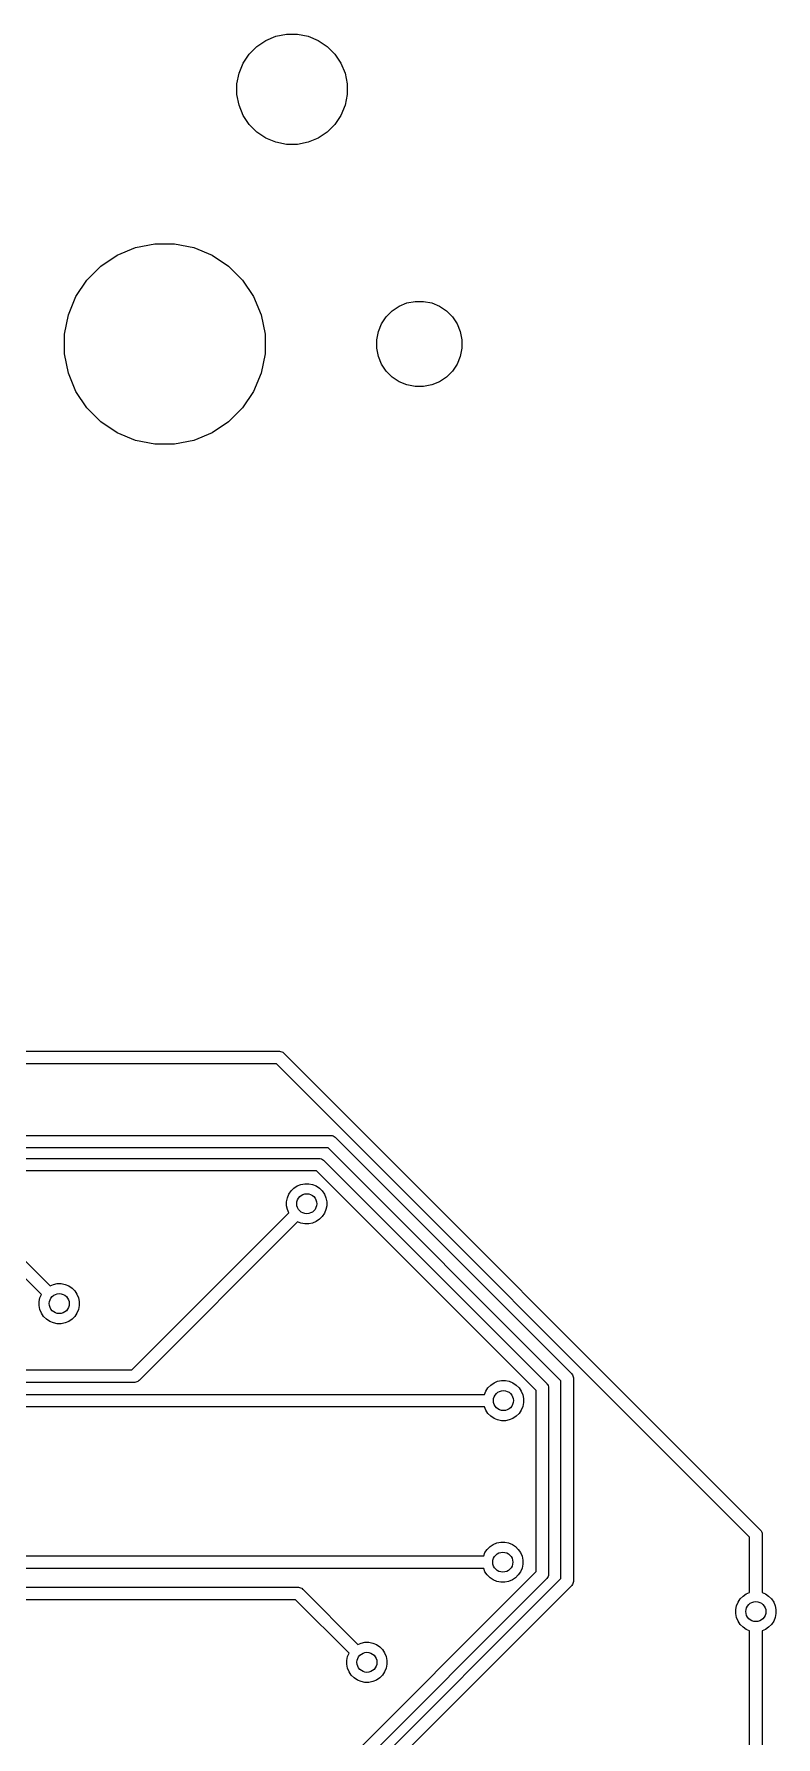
# Model space of a CAD drawing. Extents: x 0.4 to 23, y -16.1 to -0.4.
# Drawn here: x 14.616 to 15.199, y -4.281 to -2.944 of the extents above; entities that cross this region are included whole.
import ezdxf

# ---------------------------------------------------------------- set-up
doc = ezdxf.new("R2010")
doc.units = 0
doc.header["$MEASUREMENT"] = 0
doc.layers.add('BLACK', color=7, linetype='CONTINUOUS')

msp = doc.modelspace()

# ---------------------------------------------------------------- linework, layer by layer
at = {"layer": 'BLACK', "linetype": 'CONTINUOUS'}
for p, q in [((14.7851, -2.95989), (14.7911, -2.95386)), ((14.7911, -2.95386), (14.7982, -2.94912)), ((14.7982, -2.94912), (14.8061, -2.94586)), ((14.8061, -2.94586), (14.8145, -2.94419)), ((14.8145, -2.94419), (14.823, -2.94419)), ((14.823, -2.94419), (14.8314, -2.94586)), ((14.8314, -2.94586), (14.8393, -2.94912)), ((14.8393, -2.94912), (14.8463, -2.95386)), ((14.8463, -2.95386), (14.8524, -2.95989)), ((14.7771, -2.97487), (14.7804, -2.96699)), ((14.7804, -2.96699), (14.7851, -2.95989)), ((14.8524, -2.95989), (14.8571, -2.96699)), ((14.8571, -2.96699), (14.8604, -2.97487)), ((14.7754, -2.98323), (14.7771, -2.97487)), ((14.8604, -2.97487), (14.862, -2.98323)), ((14.7754, -2.99177), (14.7754, -2.98323)), ((14.7771, -3.00013), (14.7754, -2.99177)), ((14.862, -2.99177), (14.8604, -3.00013)), ((14.862, -2.98323), (14.862, -2.99177)), ((14.7804, -3.00801), (14.7771, -3.00013)), ((14.8604, -3.00013), (14.8571, -3.00801)), ((14.7851, -3.01511), (14.7804, -3.00801)), ((14.7911, -3.02114), (14.7851, -3.01511)), ((14.7982, -3.02588), (14.7911, -3.02114)), ((14.8463, -3.02114), (14.8393, -3.02588)), ((14.8524, -3.01511), (14.8463, -3.02114)), ((14.8571, -3.00801), (14.8524, -3.01511)), ((14.8061, -3.02914), (14.7982, -3.02588)), ((14.8145, -3.03081), (14.8061, -3.02914)), ((14.823, -3.03081), (14.8145, -3.03081)), ((14.8314, -3.02914), (14.823, -3.03081)), ((14.8393, -3.02588), (14.8314, -3.02914)), ((14.6814, -3.11772), (14.6958, -3.11179)), ((14.6958, -3.11179), (14.711, -3.10876)), ((14.711, -3.10876), (14.7265, -3.10876)), ((14.7265, -3.10876), (14.7417, -3.11179)), ((14.7417, -3.11179), (14.756, -3.11772)), ((14.6576, -3.13731), (14.6685, -3.12634)), ((14.6685, -3.12634), (14.6814, -3.11772)), ((14.756, -3.11772), (14.7689, -3.12634)), ((14.7689, -3.12634), (14.7799, -3.13731)), ((14.649, -3.1502), (14.6576, -3.13731)), ((14.7799, -3.13731), (14.7885, -3.1502)), ((14.643, -3.16453), (14.649, -3.1502)), ((14.7885, -3.1502), (14.7945, -3.16453)), ((14.909, -3.15532), (14.9154, -3.15404)), ((14.9154, -3.15404), (14.922, -3.15404)), ((14.922, -3.15404), (14.9285, -3.15532)), ((14.64, -3.17974), (14.643, -3.16453)), ((14.7945, -3.16453), (14.7975, -3.17974)), ((14.8891, -3.17165), (14.8927, -3.16617)), ((14.8927, -3.16617), (14.8974, -3.16151)), ((14.8974, -3.16151), (14.9029, -3.15784)), ((14.9029, -3.15784), (14.909, -3.15532)), ((14.9285, -3.15532), (14.9346, -3.15784)), ((14.9346, -3.15784), (14.9401, -3.16151)), ((14.9401, -3.16151), (14.9447, -3.16617)), ((14.9447, -3.16617), (14.9484, -3.17165)), ((14.64, -3.19526), (14.64, -3.17974)), ((14.7975, -3.17974), (14.7975, -3.19526)), ((14.8853, -3.1842), (14.8866, -3.17774)), ((14.8866, -3.17774), (14.8891, -3.17165)), ((14.9484, -3.17165), (14.9509, -3.17774)), ((14.9509, -3.17774), (14.9522, -3.1842)), ((14.8853, -3.1908), (14.8853, -3.1842)), ((14.8866, -3.19726), (14.8853, -3.1908)), ((14.9522, -3.1908), (14.9509, -3.19726)), ((14.9522, -3.1842), (14.9522, -3.1908)), ((14.643, -3.21047), (14.64, -3.19526)), ((14.7975, -3.19526), (14.7945, -3.21047)), ((14.8891, -3.20335), (14.8866, -3.19726)), ((14.8927, -3.20883), (14.8891, -3.20335)), ((14.9484, -3.20335), (14.9447, -3.20883)), ((14.9509, -3.19726), (14.9484, -3.20335)), ((14.649, -3.2248), (14.643, -3.21047)), ((14.7945, -3.21047), (14.7885, -3.2248)), ((14.8974, -3.21349), (14.8927, -3.20883)), ((14.9029, -3.21716), (14.8974, -3.21349)), ((14.909, -3.21968), (14.9029, -3.21716)), ((14.9154, -3.22096), (14.909, -3.21968)), ((14.922, -3.22096), (14.9154, -3.22096)), ((14.9285, -3.21968), (14.922, -3.22096)), ((14.9346, -3.21716), (14.9285, -3.21968)), ((14.9401, -3.21349), (14.9346, -3.21716)), ((14.9447, -3.20883), (14.9401, -3.21349)), ((14.6576, -3.23769), (14.649, -3.2248)), ((14.7885, -3.2248), (14.7799, -3.23769)), ((14.6685, -3.24866), (14.6576, -3.23769)), ((14.7799, -3.23769), (14.7689, -3.24866)), ((14.6814, -3.25728), (14.6685, -3.24866)), ((14.6958, -3.26321), (14.6814, -3.25728)), ((14.756, -3.25728), (14.7417, -3.26321)), ((14.7689, -3.24866), (14.756, -3.25728)), ((14.711, -3.26624), (14.6958, -3.26321)), ((14.7265, -3.26624), (14.711, -3.26624)), ((14.7417, -3.26321), (14.7265, -3.26624)), ((14.4609, -3.74276), (14.8084, -3.74276)), ((14.8084, -3.74276), (14.8087, -3.74274)), ((14.8087, -3.74274), (14.8089, -3.74276)), ((14.8089, -3.74276), (14.8089, -3.74276)), ((14.8089, -3.74276), (14.8096, -3.74283)), ((14.8096, -3.74283), (14.8106, -3.74311)), ((14.8106, -3.74311), (14.8114, -3.74357)), ((14.8066, -3.7526), (14.4609, -3.7526)), ((15.1782, -4.12414), (14.8066, -3.7526)), ((14.8114, -3.74357), (14.8122, -3.74418)), ((14.8122, -3.74418), (14.8123, -3.74437)), ((14.8123, -3.74437), (15.1864, -4.11845)), ((14.2651, -3.80887), (14.849, -3.80887)), ((14.849, -3.80887), (14.8492, -3.80885)), ((14.8492, -3.80885), (14.8494, -3.80887)), ((14.8494, -3.80887), (14.8494, -3.80887)), ((14.8494, -3.80887), (14.8502, -3.80894)), ((14.8502, -3.80894), (14.8511, -3.80922)), ((14.8511, -3.80922), (14.8519, -3.80968)), ((14.8519, -3.80968), (14.8527, -3.81029)), ((14.8472, -3.81871), (14.2633, -3.81871)), ((15.0299, -4.00148), (14.8472, -3.81871)), ((14.8527, -3.81029), (14.8529, -3.81048)), ((14.8529, -3.81048), (15.0382, -3.99579)), ((14.1571, -3.82687), (14.8397, -3.82687)), ((14.8379, -3.83671), (14.1589, -3.83671)), ((15.0104, -4.00915), (14.8379, -3.83671)), ((14.8397, -3.82687), (14.84, -3.82685)), ((14.84, -3.82685), (14.8402, -3.82687)), ((14.8402, -3.82687), (14.8402, -3.82687)), ((14.8402, -3.82687), (14.8409, -3.82694)), ((14.8409, -3.82694), (14.8419, -3.82722)), ((14.8419, -3.82722), (14.8427, -3.82768)), ((14.8427, -3.82768), (14.8435, -3.82829)), ((14.8435, -3.82829), (14.8436, -3.82848)), ((14.8436, -3.82848), (15.0186, -4.00346)), ((14.818, -3.85243), (14.8202, -3.85024)), ((14.8202, -3.85024), (14.8228, -3.84851)), ((14.8228, -3.84851), (14.8257, -3.84733)), ((14.8257, -3.84733), (14.8287, -3.84672)), ((14.8287, -3.84672), (14.8318, -3.84672)), ((14.8318, -3.84672), (14.8349, -3.84733)), ((14.8349, -3.84733), (14.8377, -3.84851)), ((14.8377, -3.84851), (14.8403, -3.85024)), ((14.8403, -3.85024), (14.8425, -3.85243)), ((14.5624, -3.86051), (14.6287, -3.92681)), ((14.8145, -3.86092), (14.8151, -3.85787)), ((14.8145, -3.86402), (14.8145, -3.86092)), ((14.8151, -3.85787), (14.8163, -3.85501)), ((14.8163, -3.85501), (14.818, -3.85243)), ((14.8425, -3.85243), (14.8442, -3.85501)), ((14.8442, -3.85501), (14.8454, -3.85787)), ((14.8454, -3.85787), (14.846, -3.86092)), ((14.846, -3.86092), (14.846, -3.86402)), ((14.6218, -3.93377), (14.5568, -3.86874)), ((14.6929, -3.99289), (14.8162, -3.8696)), ((14.8231, -3.87656), (14.6986, -4.00112)), ((14.8151, -3.86706), (14.8145, -3.86402)), ((14.8162, -3.8696), (14.8151, -3.86706)), ((14.8257, -3.87761), (14.8231, -3.87656)), ((14.8377, -3.87642), (14.8349, -3.87761)), ((14.8403, -3.8747), (14.8377, -3.87642)), ((14.8425, -3.87251), (14.8403, -3.8747)), ((14.8442, -3.86993), (14.8425, -3.87251)), ((14.8454, -3.86706), (14.8442, -3.86993)), ((14.846, -3.86402), (14.8454, -3.86706)), ((14.8287, -3.87822), (14.8257, -3.87761)), ((14.8318, -3.87822), (14.8287, -3.87822)), ((14.8349, -3.87761), (14.8318, -3.87822)), ((14.6287, -3.92681), (14.6313, -3.92576)), ((14.6313, -3.92576), (14.6343, -3.92515)), ((14.6343, -3.92515), (14.6374, -3.92515)), ((14.6374, -3.92515), (14.6405, -3.92576)), ((14.6405, -3.92576), (14.6433, -3.92695)), ((14.6433, -3.92695), (14.6459, -3.92867)), ((14.6459, -3.92867), (14.6481, -3.93086)), ((14.6201, -3.93935), (14.6207, -3.93631)), ((14.6201, -3.94245), (14.6201, -3.93935)), ((14.6207, -3.9455), (14.6201, -3.94245)), ((14.6207, -3.93631), (14.6218, -3.93377)), ((14.6481, -3.93086), (14.6498, -3.93344)), ((14.6498, -3.93344), (14.651, -3.93631)), ((14.651, -3.93631), (14.6516, -3.93935)), ((14.6516, -3.94245), (14.651, -3.9455)), ((14.6516, -3.93935), (14.6516, -3.94245)), ((14.6219, -3.94836), (14.6207, -3.9455)), ((14.6236, -3.95094), (14.6219, -3.94836)), ((14.6258, -3.95313), (14.6236, -3.95094)), ((14.6284, -3.95486), (14.6258, -3.95313)), ((14.6313, -3.95604), (14.6284, -3.95486)), ((14.6343, -3.95665), (14.6313, -3.95604)), ((14.6374, -3.95665), (14.6343, -3.95665)), ((14.6405, -3.95604), (14.6374, -3.95665)), ((14.6433, -3.95486), (14.6405, -3.95604)), ((14.6459, -3.95313), (14.6433, -3.95486)), ((14.6481, -3.95094), (14.6459, -3.95313)), ((14.6498, -3.94836), (14.6481, -3.95094)), ((14.651, -3.9455), (14.6498, -3.94836)), ((13.8298, -3.99289), (14.6929, -3.99289)), ((15.0382, -3.99579), (15.0383, -3.99594)), ((15.0383, -3.99594), (15.0385, -3.99613)), ((15.0385, -3.99613), (15.039, -3.99669)), ((15.039, -3.99669), (15.0394, -3.99755)), ((14.6947, -4.00273), (13.8298, -4.00273)), ((14.6949, -4.00275), (14.6947, -4.00273)), ((14.6952, -4.00273), (14.6949, -4.00275)), ((14.6959, -4.00266), (14.6952, -4.00273)), ((14.6952, -4.00273), (14.6952, -4.00273)), ((14.6968, -4.00238), (14.6959, -4.00266)), ((14.6977, -4.00192), (14.6968, -4.00238)), ((14.6984, -4.0013), (14.6977, -4.00192)), ((14.6986, -4.00112), (14.6984, -4.0013)), ((14.9698, -4.01213), (14.9709, -4.00959)), ((14.9709, -4.00959), (14.9726, -4.00701)), ((14.9726, -4.00701), (14.9748, -4.00481)), ((14.9748, -4.00481), (14.9774, -4.00309)), ((14.9774, -4.00309), (14.9802, -4.0019)), ((14.9802, -4.0019), (14.9833, -4.0013)), ((14.9833, -4.0013), (14.9864, -4.0013)), ((14.9864, -4.0013), (14.9894, -4.0019)), ((14.9894, -4.0019), (14.9923, -4.00309)), ((14.9923, -4.00309), (14.9949, -4.00481)), ((14.9949, -4.00481), (14.9971, -4.00701)), ((14.9971, -4.00701), (14.9988, -4.00959)), ((14.9988, -4.00959), (15, -4.01245)), ((15.0104, -4.15122), (15.0104, -4.00915)), ((15.0186, -4.00346), (15.0188, -4.00361)), ((15.0188, -4.00361), (15.0189, -4.0038)), ((15.0189, -4.0038), (15.0189, -4.0038)), ((15.0189, -4.0038), (15.0191, -4.00401)), ((15.0191, -4.00401), (15.0194, -4.00436)), ((15.0194, -4.00436), (15.0199, -4.00522)), ((15.0199, -4.00522), (15.0201, -4.00615)), ((15.0201, -4.00615), (15.0202, -4.00687)), ((15.0202, -4.00687), (15.0202, -4.00687)), ((15.0202, -4.00687), (15.0202, -4.00711)), ((15.0202, -4.00711), (15.0202, -4.00735)), ((15.0202, -4.00735), (15.0202, -4.15301)), ((15.0299, -4.15674), (15.0299, -4.00148)), ((15.0394, -3.99755), (15.0397, -3.99848)), ((15.0397, -3.99848), (15.0398, -3.9992)), ((15.0398, -3.9992), (15.0398, -3.9992)), ((15.0398, -3.9992), (15.0398, -3.99944)), ((15.0398, -3.99944), (15.0398, -3.99968)), ((15.0398, -3.99968), (15.0398, -4.15854)), ((13.9665, -4.01213), (14.9698, -4.01213)), ((14.9698, -4.02197), (13.9683, -4.02197)), ((14.9709, -4.02451), (14.9698, -4.02197)), ((15, -4.02164), (14.9988, -4.02451)), ((15, -4.01245), (15.0006, -4.0155)), ((15.0006, -4.0186), (15, -4.02164)), ((15.0006, -4.0155), (15.0006, -4.0186)), ((14.9726, -4.02709), (14.9709, -4.02451)), ((14.9748, -4.02928), (14.9726, -4.02709)), ((14.9774, -4.031), (14.9748, -4.02928)), ((14.9802, -4.03219), (14.9774, -4.031)), ((14.9833, -4.0328), (14.9802, -4.03219)), ((14.9864, -4.0328), (14.9833, -4.0328)), ((14.9894, -4.03219), (14.9864, -4.0328)), ((14.9923, -4.031), (14.9894, -4.03219)), ((14.9949, -4.02928), (14.9923, -4.031)), ((14.9971, -4.02709), (14.9949, -4.02928)), ((14.9988, -4.02451), (14.9971, -4.02709)), ((14.9743, -4.13163), (14.9768, -4.12991)), ((14.9768, -4.12991), (14.9797, -4.12872)), ((14.9797, -4.12872), (14.9828, -4.12812)), ((14.9828, -4.12812), (14.9859, -4.12812)), ((14.9859, -4.12812), (14.9889, -4.12872)), ((14.9889, -4.12872), (14.9918, -4.12991)), ((14.9918, -4.12991), (14.9943, -4.13163)), ((15.1782, -4.1677), (15.1782, -4.12414)), ((15.1864, -4.11845), (15.1866, -4.11861)), ((15.1866, -4.11861), (15.1868, -4.11879)), ((15.1868, -4.11879), (15.1868, -4.11879)), ((15.1868, -4.11879), (15.1869, -4.11901)), ((15.1869, -4.11901), (15.1872, -4.11936)), ((15.1872, -4.11936), (15.1877, -4.12021)), ((15.1877, -4.12021), (15.188, -4.12114)), ((15.188, -4.12114), (15.188, -4.12186)), ((15.188, -4.12186), (15.188, -4.12186)), ((15.188, -4.12186), (15.1881, -4.1221)), ((15.1881, -4.1221), (15.188, -4.12234)), ((15.188, -4.12234), (15.188, -4.1677)), ((14.1925, -4.13894), (14.9693, -4.13894)), ((14.9693, -4.13894), (14.9703, -4.13641)), ((14.9703, -4.13641), (14.9721, -4.13383)), ((14.9721, -4.13383), (14.9743, -4.13163)), ((14.9943, -4.13163), (14.9965, -4.13383)), ((14.9965, -4.13383), (14.9983, -4.13641)), ((14.9983, -4.13641), (14.9994, -4.13927)), ((14.9994, -4.13927), (15.0001, -4.14232)), ((15.0001, -4.14232), (15.0001, -4.14542)), ((13.9541, -5.23256), (15.0299, -4.15674)), ((14.0631, -5.09852), (15.0104, -4.15122)), ((15.0186, -4.15691), (14.0688, -5.10675)), ((14.9693, -4.14879), (14.1878, -4.14879)), ((14.9703, -4.15133), (14.9693, -4.14879)), ((14.9721, -4.1539), (14.9703, -4.15133)), ((14.9743, -4.1561), (14.9721, -4.1539)), ((14.9768, -4.15782), (14.9743, -4.1561)), ((14.9943, -4.1561), (14.9918, -4.15782)), ((14.9965, -4.1539), (14.9943, -4.1561)), ((14.9983, -4.15133), (14.9965, -4.1539)), ((14.9994, -4.14846), (14.9983, -4.15133)), ((15.0001, -4.14542), (14.9994, -4.14846)), ((15.0188, -4.15675), (15.0186, -4.15691)), ((15.0194, -4.156), (15.0188, -4.15675)), ((15.0199, -4.15515), (15.0194, -4.156)), ((15.0201, -4.15422), (15.0199, -4.15515)), ((15.0202, -4.1535), (15.0201, -4.15422)), ((15.0202, -4.15301), (15.0202, -4.15326)), ((15.0202, -4.15326), (15.0202, -4.1535)), ((15.0202, -4.1535), (15.0202, -4.1535)), ((13.9589, -4.16357), (14.8233, -4.16357)), ((15.0382, -4.16243), (13.9598, -5.24079)), ((14.8233, -4.16357), (14.8235, -4.16354)), ((14.8235, -4.16354), (14.8238, -4.16357)), ((14.8238, -4.16357), (14.8238, -4.16357)), ((14.8238, -4.16357), (14.8245, -4.16364)), ((14.8245, -4.16364), (14.8254, -4.16392)), ((14.8254, -4.16392), (14.8263, -4.16438)), ((14.8263, -4.16438), (14.827, -4.16499)), ((14.827, -4.16499), (14.8272, -4.16518)), ((14.8272, -4.16518), (14.8704, -4.20841)), ((14.9797, -4.15901), (14.9768, -4.15782)), ((14.9828, -4.15961), (14.9797, -4.15901)), ((14.9859, -4.15961), (14.9828, -4.15961)), ((14.9889, -4.15901), (14.9859, -4.15961)), ((14.9918, -4.15782), (14.9889, -4.15901)), ((15.0383, -4.16228), (15.0382, -4.16243)), ((15.0385, -4.16209), (15.0383, -4.16228)), ((15.039, -4.16153), (15.0385, -4.16209)), ((15.0385, -4.16209), (15.0385, -4.16209)), ((15.0394, -4.16067), (15.039, -4.16153)), ((15.0397, -4.15974), (15.0394, -4.16067)), ((15.0398, -4.15902), (15.0397, -4.15974)), ((15.0398, -4.15854), (15.0398, -4.15878)), ((15.0398, -4.15878), (15.0398, -4.15902)), ((15.0398, -4.15902), (15.0398, -4.15902)), ((15.1709, -4.17267), (15.1731, -4.17047)), ((15.1731, -4.17047), (15.1756, -4.16875)), ((15.1756, -4.16875), (15.1782, -4.1677)), ((15.188, -4.1677), (15.1906, -4.16875)), ((15.1906, -4.16875), (15.1931, -4.17047)), ((15.1931, -4.17047), (15.1953, -4.17267)), ((14.8215, -4.17341), (13.9607, -4.17341)), ((14.8635, -4.21537), (14.8215, -4.17341)), ((15.1674, -4.18115), (15.168, -4.17811)), ((15.1674, -4.18426), (15.1674, -4.18115)), ((15.168, -4.1873), (15.1674, -4.18426)), ((15.168, -4.17811), (15.1692, -4.17525)), ((15.1692, -4.17525), (15.1709, -4.17267)), ((15.1953, -4.17267), (15.1971, -4.17525)), ((15.1971, -4.17525), (15.1982, -4.17811)), ((15.1982, -4.17811), (15.1989, -4.18115)), ((15.1989, -4.18426), (15.1982, -4.1873)), ((15.1989, -4.18115), (15.1989, -4.18426)), ((15.1692, -4.19016), (15.168, -4.1873)), ((15.1709, -4.19274), (15.1692, -4.19016)), ((15.1731, -4.19494), (15.1709, -4.19274)), ((15.1756, -4.19666), (15.1731, -4.19494)), ((15.1782, -4.19771), (15.1756, -4.19666)), ((15.1782, -4.41034), (15.1782, -4.19771)), ((15.1906, -4.19666), (15.188, -4.19771)), ((15.188, -4.19771), (15.188, -4.41214)), ((15.1931, -4.19494), (15.1906, -4.19666)), ((15.1953, -4.19274), (15.1931, -4.19494)), ((15.1971, -4.19016), (15.1953, -4.19274)), ((15.1982, -4.1873), (15.1971, -4.19016)), ((14.8704, -4.20841), (14.873, -4.20736)), ((14.873, -4.20736), (14.876, -4.20676)), ((14.876, -4.20676), (14.8791, -4.20676)), ((14.8791, -4.20676), (14.8821, -4.20736)), ((14.8821, -4.20736), (14.885, -4.20855)), ((14.885, -4.20855), (14.8876, -4.21027)), ((14.8876, -4.21027), (14.8898, -4.21247)), ((14.8618, -4.22095), (14.8624, -4.21791)), ((14.8618, -4.22405), (14.8618, -4.22095)), ((14.8624, -4.2271), (14.8618, -4.22405)), ((14.8624, -4.21791), (14.8635, -4.21537)), ((14.8898, -4.21247), (14.8915, -4.21504)), ((14.8915, -4.21504), (14.8927, -4.21791)), ((14.8927, -4.21791), (14.8933, -4.22095)), ((14.8933, -4.22405), (14.8927, -4.2271)), ((14.8933, -4.22095), (14.8933, -4.22405)), ((14.8636, -4.22996), (14.8624, -4.2271)), ((14.8653, -4.23254), (14.8636, -4.22996)), ((14.8675, -4.23474), (14.8653, -4.23254)), ((14.8701, -4.23646), (14.8675, -4.23474)), ((14.873, -4.23765), (14.8701, -4.23646)), ((14.876, -4.23825), (14.873, -4.23765)), ((14.8821, -4.23765), (14.8791, -4.23825)), ((14.885, -4.23646), (14.8821, -4.23765)), ((14.8876, -4.23474), (14.885, -4.23646)), ((14.8898, -4.23254), (14.8876, -4.23474)), ((14.8915, -4.22996), (14.8898, -4.23254)), ((14.8927, -4.2271), (14.8915, -4.22996)), ((14.8791, -4.23825), (14.876, -4.23825))]:
    msp.add_line(p, q, dxfattribs=at)
at = {"layer": 'BLACK'}
for centre in [(14.8303, -3.86247), (14.6359, -3.9409), (14.9848, -4.01705), (14.9843, -4.14387), (15.1831, -4.1827), (14.8776, -4.2225)]:
    msp.add_circle(centre, 0.007874, dxfattribs=at)

doc.saveas('drawing.dxf')
